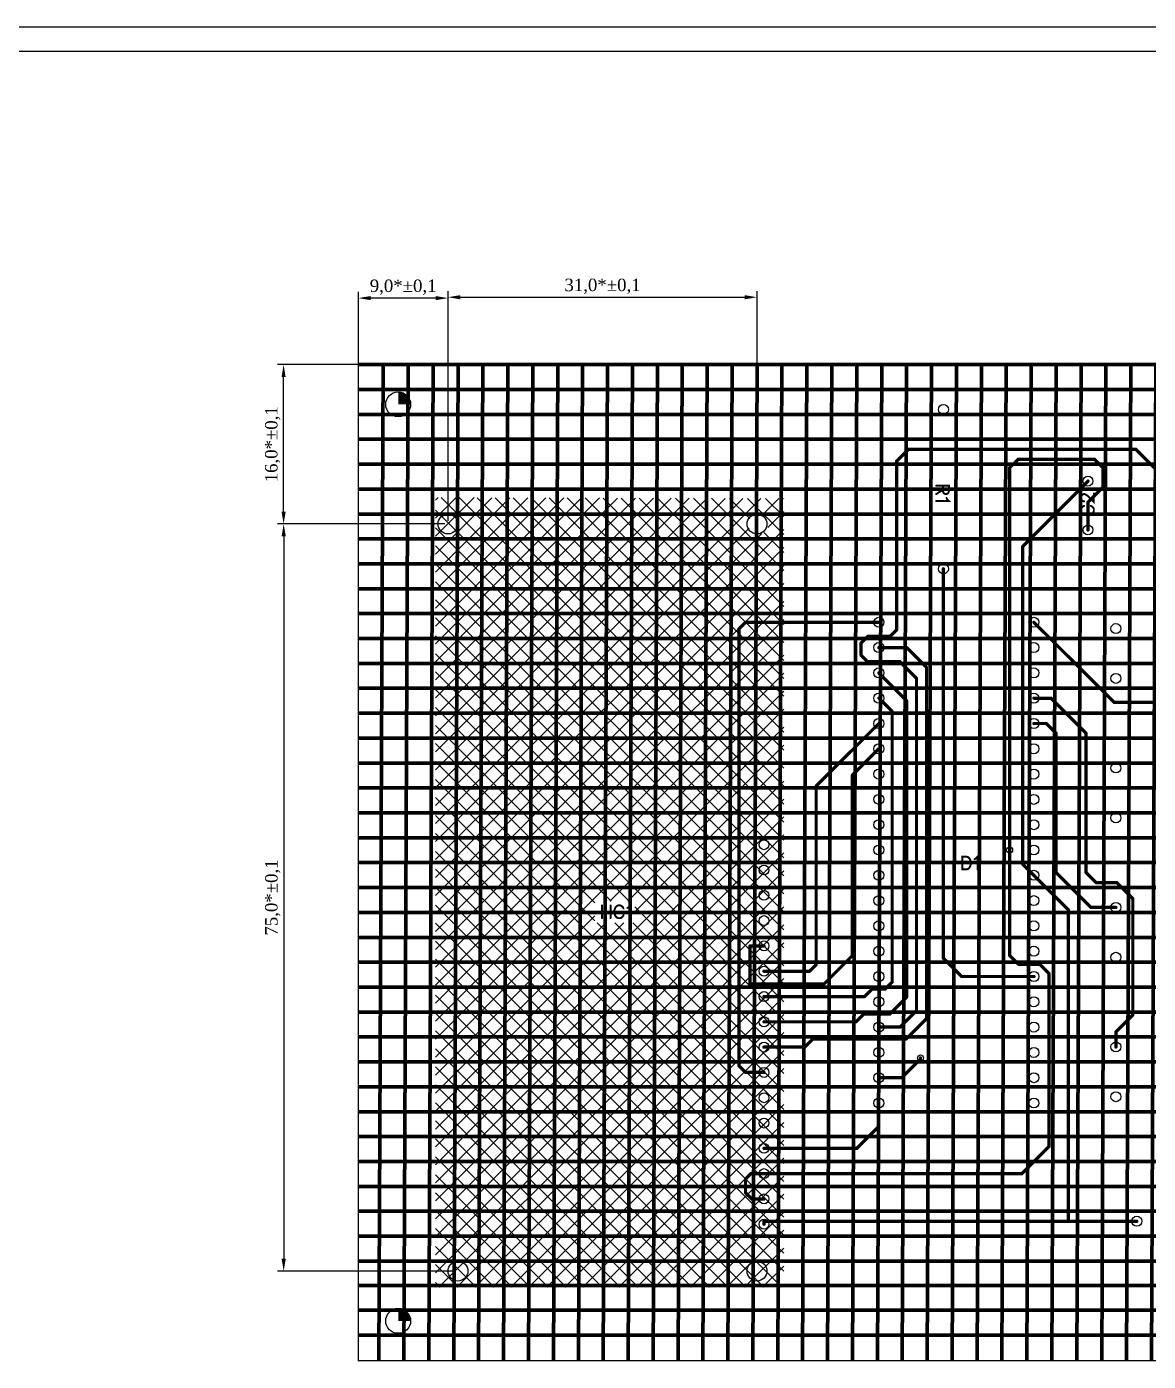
# Model space of a CAD drawing. Header units: millimetres. Extents: x 10 to 851, y 10 to 604.
# Drawn here: x 430.5 to 655.5, y 336 to 604 of the extents above; entities that cross this region are included whole.
import ezdxf

# ---------------------------------------------------------------- set-up
doc = ezdxf.new("R2010")
doc.units = ezdxf.units.MM
doc.header["$LTSCALE"] = 0.025
for name, color, linetype, lineweight in [('0 Size', 7, 'Continuous', 0), ('Сетка', 3, 'Continuous', 0), ('Элементы', 7, 'Continuous', 0)]:
    doc.layers.add(name, color=color, linetype=linetype, lineweight=lineweight)
for name, color, linetype in [('BOTTOM', 10, 'Continuous'), ('DRILL_BOTTOM', 12, 'Continuous'), ('TOP_ASSEMBLY', 2, 'Continuous'), ('TOP_SILK', 3, 'Continuous')]:
    doc.layers.add(name, color=color, linetype=linetype)
doc.styles.get("Standard").update_dxf_attribs({"font": 'times.ttf'})
doc.dimstyles.new('ISO-25', dxfattribs={"dimtxt": 2.5, "dimasz": 2.5, "dimexe": 1.25, "dimexo": 0.625, "dimtad": 1, "dimtxsty": 'Standard', "dimcen": 2.5, "dimadec": 0, "dimazin": 0, "dimtfac": 1, "dimtmove": 0, "dimatfit": 3, "dimfxl": 1, "dimarcsym": 0})

# ---------------------------------------------------------------- blocks, each defined once
blk = doc.blocks.new('*U63')
at = {"layer": 'Сетка', "linetype": 'Continuous', "lineweight": 200}
blk.add_line((-118, 0), (118, 0), dxfattribs=at)
blk = doc.blocks.new('*U64')
at = {"layer": 'Сетка', "color": 0, "linetype": 'ByBlock', "lineweight": -2, "transparency": 16777216}
for p in [(0, 175), (0, 170), (0, 165), (0, 160), (0, 155), (0, 150), (0, 145), (0, 140), (0, 135), (0, 130), (0, 125), (0, 120), (0, 115), (0, 110), (0, 105), (0, 100), (0, 95), (0, 90), (0, 85), (0, 80), (0, 75), (0, 70), (0, 65), (0, 60), (0, 55), (0, 50), (0, 45), (0, 40), (0, 35), (0, 30), (0, 25), (0, 20), (0, 15), (0, 10), (0, 5), (0, 0)]:
    blk.add_blockref('*U63', p, dxfattribs=at)
blk = doc.blocks.new('*U60')
at = {"layer": 'Сетка', "linetype": 'Continuous', "lineweight": 200}
blk.add_line((-0.43, 100), (0.43, -100), dxfattribs=at)
blk = doc.blocks.new('*U62')
at = {"layer": 'Сетка', "color": 0, "linetype": 'ByBlock', "lineweight": -2, "transparency": 16777216}
for p in [(-205, 0), (-200, 0), (-195, 0), (-190, 0), (-185, 0), (-180, 0), (-175, 0), (-170, 0), (-165, 0), (-160, 0), (-155, 0), (-150, 0), (-145, 0), (-140, 0), (-135, 0), (-130, 0), (-125, 0), (-120, 0), (-115, 0), (-110, 0), (-105, 0), (-100, 0), (-95, 0), (-90, 0), (-85, 0), (-80, 0), (-75, 0), (-70, 0), (-65, 0), (-60, 0), (-55, 0), (-50, 0), (-45, 0), (-40, 0), (-35, 0), (-30, 0), (-25, 0), (-20, 0), (-15, 0), (-10, 0), (-5, 0), (0, 0)]:
    blk.add_blockref('*U60', p, dxfattribs=at)
blk = doc.blocks.new('*D76')
at = {"layer": '0 Size', "color": 0, "linetype": 'Continuous', "lineweight": -2, "transparency": 16777216}
for p, q in [((514.4, 504.16), (480.81, 504.16)), ((482.06, 501.66), (482.06, 356.66)), ((516.4, 354.16), (480.81, 354.16))]:
    blk.add_line(p, q, dxfattribs=at)
at = {"layer": '0 Size', "color": 0, "linetype": 'Continuous', "lineweight": 200, "transparency": 16777216}
for points in [[(481.64, 501.66), (482.48, 501.66), (482.06, 504.16)], [(481.64, 356.66), (482.48, 356.66), (482.06, 354.16)]]:
    blk.add_solid(points, dxfattribs=at)
at = {"layer": 'Defpoints', "color": 0, "linetype": 'Continuous', "lineweight": 200, "transparency": 16777216}
for p in [(515.03, 504.16), (482.06, 354.16), (517.03, 354.16)]:
    blk.add_point(p, dxfattribs=at)
at = {"layer": '0 Size', "color": 0, "linetype": 'Continuous', "lineweight": 200, "transparency": 16777216, "insert": (479.88, 429.16), "char_height": 2.5, "attachment_point": 5, "rotation": 90}
blk.add_mtext('75,0*±0,1', dxfattribs=at)
blk = doc.blocks.new('*D77')
at = {"layer": '0 Size', "color": 0, "linetype": 'Continuous', "lineweight": -2, "transparency": 16777216}
for p, q in [((515.03, 504.78), (515.03, 550.93)), ((517.53, 549.68), (574.53, 549.68)), ((577.03, 504.78), (577.03, 550.93))]:
    blk.add_line(p, q, dxfattribs=at)
at = {"layer": '0 Size', "color": 0, "linetype": 'Continuous', "lineweight": 200, "transparency": 16777216}
for points in [[(517.53, 550.1), (517.53, 549.26), (515.03, 549.68)], [(574.53, 550.1), (574.53, 549.26), (577.03, 549.68)]]:
    blk.add_solid(points, dxfattribs=at)
at = {"layer": 'Defpoints', "color": 0, "linetype": 'Continuous', "lineweight": 200, "transparency": 16777216}
for p in [(577.03, 549.68), (515.03, 504.16), (577.03, 504.16)]:
    blk.add_point(p, dxfattribs=at)
at = {"layer": '0 Size', "color": 0, "linetype": 'Continuous', "lineweight": 200, "transparency": 16777216, "insert": (546.03, 551.86), "char_height": 2.5, "attachment_point": 5}
blk.add_mtext('31,0*±0,1', dxfattribs=at)
blk = doc.blocks.new('*D79')
at = {"layer": '0 Size', "color": 0, "linetype": 'Continuous', "lineweight": -2, "transparency": 16777216}
for p, q in [((497.04, 504.78), (497.04, 550.76)), ((512.53, 549.51), (499.54, 549.51)), ((515.03, 504.78), (515.03, 550.76))]:
    blk.add_line(p, q, dxfattribs=at)
at = {"layer": '0 Size', "color": 0, "linetype": 'Continuous', "lineweight": 200, "transparency": 16777216}
for points in [[(499.54, 549.92), (499.54, 549.09), (497.04, 549.51)], [(512.53, 549.92), (512.53, 549.09), (515.03, 549.51)]]:
    blk.add_solid(points, dxfattribs=at)
at = {"layer": 'Defpoints', "color": 0, "linetype": 'Continuous', "lineweight": 200, "transparency": 16777216}
for p in [(497.04, 549.51), (497.04, 504.16), (515.03, 504.16)]:
    blk.add_point(p, dxfattribs=at)
at = {"layer": '0 Size', "color": 0, "linetype": 'Continuous', "lineweight": 200, "transparency": 16777216, "insert": (506.03, 551.69), "char_height": 2.5, "attachment_point": 5}
blk.add_mtext('9,0*±0,1', dxfattribs=at)
blk = doc.blocks.new('*D80')
at = {"layer": '0 Size', "color": 0, "linetype": 'Continuous', "lineweight": -2, "transparency": 16777216}
for p, q in [((514.4, 536.16), (480.79, 536.16)), ((482.04, 506.66), (482.04, 533.66)), ((514.4, 504.16), (480.79, 504.16))]:
    blk.add_line(p, q, dxfattribs=at)
at = {"layer": '0 Size', "color": 0, "linetype": 'Continuous', "lineweight": 200, "transparency": 16777216}
for points in [[(481.63, 533.66), (482.46, 533.66), (482.04, 536.16)], [(481.63, 506.66), (482.46, 506.66), (482.04, 504.16)]]:
    blk.add_solid(points, dxfattribs=at)
at = {"layer": 'Defpoints', "color": 0, "linetype": 'Continuous', "lineweight": 200, "transparency": 16777216}
for p in [(482.04, 536.16), (515.03, 536.16), (515.03, 504.16)]:
    blk.add_point(p, dxfattribs=at)
at = {"layer": '0 Size', "color": 0, "linetype": 'Continuous', "lineweight": 200, "transparency": 16777216, "insert": (479.86, 520.16), "char_height": 2.5, "attachment_point": 5, "rotation": 90}
blk.add_mtext('16,0*±0,1', dxfattribs=at)
blk = doc.blocks.new('*U102')
at = {"layer": 'Элементы'}
h = blk.add_hatch(color=256, dxfattribs=at)
h.dxf.hatch_style = 1
h.paths.add_polyline_path([(0, 2.5), (0, 0), (2.5, 0, 0.414214)])
blk.add_circle((0, 0), 2.5, dxfattribs=at)
blk = doc.blocks.new('*U104')
at = {"layer": 'Элементы', "color": 0, "linetype": 'ByBlock', "lineweight": -2, "transparency": 16777216}
blk.add_blockref('*U102', (0, 0), dxfattribs=at)
blk = doc.blocks.new('*U108')
at = {"layer": 'Элементы'}
h = blk.add_hatch(color=256, dxfattribs=at)
h.dxf.hatch_style = 1
h.paths.add_polyline_path([(0, 2.5), (0, 0), (2.5, 0, 0.414214)])
blk.add_circle((0, 0), 2.5, dxfattribs=at)
blk = doc.blocks.new('*U110')
at = {"layer": 'Элементы', "color": 0, "linetype": 'ByBlock', "lineweight": -2, "transparency": 16777216}
blk.add_blockref('*U108', (0, 0), dxfattribs=at)

msp = doc.modelspace()

# ---------------------------------------------------------------- hatches: boundary and pattern name
at = {"layer": 'Элементы'}
h = msp.add_hatch(dxfattribs=at)
h.set_pattern_fill('ANSI37', color=256, scale=20.403704, angle=270)
h.set_pattern_definition([(315, (531.3785, 412.3553), (1.80345, 1.80345), []), (45, (531.3785, 412.3553), (-1.80345, 1.80345), [])])
h.paths.add_polyline_path([(582.388, 509.273), (512.523, 509.461), (512.523, 350.91), (582.388, 350.91)])
edge = h.paths.add_edge_path(flags=16)
edge.add_arc((577.287, 504.172), 2.04, 180, 540)
h.paths.add_polyline_path([(544.504, 428.452), (544.504, 424.061), (552.49, 424.061), (552.49, 428.452)], flags=16)

# ---------------------------------------------------------------- linework, layer by layer
for p, q in [((10, 604), (851, 604)), ((846, 599), (30, 599))]:
    msp.add_line(p, q)
at = {"layer": 'BOTTOM', "color": 18, "linetype": 'Continuous', "true_color": 0x000000, "const_width": 0.66}
for points in [[(607.422, 519.159), (605.032, 516.769)], [(653.029, 519.159), (607.422, 519.159)], [(627.706, 515.449), (629.416, 517.159)], [(629.416, 517.159), (644.729, 517.159)], [(644.729, 517.159), (646.439, 515.449)], [(661.439, 510.749), (653.029, 519.159)], [(605.032, 516.769), (605.032, 482.899)], [(627.706, 438.699), (627.706, 515.449)], [(646.439, 515.449), (646.439, 511.569)], [(643.429, 512.759), (630.346, 499.676)], [(646.439, 511.569), (643.429, 508.559)], [(643.429, 508.559), (643.429, 502.959)], [(630.346, 499.676), (630.346, 435.858)], [(614.428, 416.96), (614.428, 495.159)], [(574.719, 484.419), (573.398, 483.099)], [(573.398, 483.099), (573.398, 395.359)], [(601.474, 484.419), (574.719, 484.419)], [(605.032, 482.899), (603.712, 481.579)], [(648.647, 468.359), (632.588, 484.418)], [(599.232, 481.579), (597.912, 480.259)], [(597.912, 480.259), (597.912, 477.819)], [(603.712, 481.579), (599.232, 481.579)], [(607.038, 479.339), (601.473, 479.339)], [(611.029, 475.348), (607.038, 479.339)], [(597.912, 477.819), (599.232, 476.499)], [(599.232, 476.499), (605.718, 476.499)], [(601.473, 474.259), (607.029, 468.703)], [(605.718, 476.499), (609.029, 473.188)], [(611.029, 404.83), (611.029, 475.348)], [(609.029, 473.188), (609.029, 406.45)], [(601.473, 469.179), (604.139, 466.514)], [(607.029, 468.703), (607.029, 409.129)], [(632.587, 469.178), (636.01, 469.178)], [(636.01, 469.178), (643.029, 462.159)], [(604.139, 466.514), (604.139, 412.159)], [(685.229, 468.359), (648.647, 468.359)], [(588.891, 451.517), (601.473, 464.099)], [(632.587, 464.098), (635.09, 464.098)], [(635.09, 464.098), (637.029, 462.159)], [(637.029, 462.159), (637.029, 434.159)], [(643.029, 462.159), (643.029, 434.159)], [(596.172, 453.719), (601.473, 459.019)], [(596.172, 417.502), (596.172, 453.719)], [(588.891, 415.679), (588.891, 451.517)], [(627.706, 417.559), (627.706, 438.699)], [(630.346, 435.858), (632.586, 433.618)], [(637.029, 434.159), (644.029, 427.159)], [(643.029, 434.159), (645.029, 432.159)], [(632.586, 433.618), (639.472, 426.732)], [(645.029, 432.159), (649.229, 432.159)], [(649.229, 432.159), (652.429, 428.959)], [(652.429, 428.959), (652.429, 405.559)], [(639.472, 426.732), (639.472, 364.159)], [(644.029, 427.159), (649.029, 427.159)], [(578.428, 419.439), (575.629, 419.439)], [(575.629, 419.439), (575.629, 411.769)], [(587.571, 414.359), (588.891, 415.679)], [(590.44, 411.769), (596.172, 417.502)], [(618.09, 413.298), (614.428, 416.96)], [(629.506, 415.759), (627.706, 417.559)], [(633.729, 415.759), (629.506, 415.759)], [(635.629, 413.859), (633.729, 415.759)], [(578.428, 414.359), (587.571, 414.359)], [(632.586, 413.298), (618.09, 413.298)], [(635.629, 379.159), (635.629, 413.859)], [(575.629, 411.769), (590.44, 411.769)], [(600.122, 410.759), (598.643, 409.279)], [(602.739, 410.759), (600.122, 410.759)], [(604.139, 412.159), (602.739, 410.759)], [(598.643, 409.279), (578.429, 409.279)], [(607.029, 409.129), (603.659, 405.759)], [(598.429, 405.759), (596.87, 404.199)], [(603.659, 405.759), (598.429, 405.759)], [(609.029, 406.45), (605.718, 403.139)], [(606.958, 400.759), (611.029, 404.83)], [(652.429, 405.559), (649.029, 402.159)], [(596.87, 404.199), (578.429, 404.199)], [(605.718, 403.139), (601.471, 403.139)], [(649.029, 402.159), (649.029, 399.159)], [(578.429, 399.119), (586.59, 399.119)], [(586.59, 399.119), (588.229, 400.759)], [(588.229, 400.759), (606.958, 400.759)], [(609.829, 396.759), (606.05, 392.979)], [(609.829, 396.959), (609.829, 396.759)], [(573.398, 395.359), (574.718, 394.039)], [(574.718, 394.039), (578.429, 394.039)], [(606.05, 392.979), (601.471, 392.979)], [(601.471, 387.899), (601.471, 383.2)], [(601.471, 383.2), (597.07, 378.799)], [(597.07, 378.799), (578.429, 378.799)], [(630.19, 373.719), (635.629, 379.159)], [(574.718, 372.648), (575.79, 373.719)], [(574.718, 369.87), (574.718, 372.648)], [(575.79, 373.719), (578.429, 373.719)], [(578.429, 373.719), (630.19, 373.719)], [(575.949, 368.639), (574.718, 369.87)], [(578.429, 368.639), (575.949, 368.639)], [(639.472, 364.159), (578.429, 364.159)], [(578.429, 364.159), (578.429, 363.559)], [(639.472, 364.159), (653.229, 364.159)]]:
    msp.add_lwpolyline(points, dxfattribs=at)
at = {"layer": 'BOTTOM', "color": 18, "linetype": 'Continuous', "true_color": 0x000000, "const_width": 0.33}
for points in [[(607.587, 519.159, -1), (607.257, 519.159, -1), (607.587, 519.159, -1)], [(607.587, 519.159, -1), (607.257, 519.159, -1), (607.587, 519.159, -1)], [(629.581, 517.159, -1), (629.251, 517.159, -1), (629.581, 517.159, -1)], [(629.581, 517.159, -1), (629.251, 517.159, -1), (629.581, 517.159, -1)], [(644.894, 517.159, -1), (644.564, 517.159, -1), (644.894, 517.159, -1)], [(644.894, 517.159, -1), (644.564, 517.159, -1), (644.894, 517.159, -1)], [(653.194, 519.159, -1), (652.864, 519.159, -1), (653.194, 519.159, -1)], [(653.194, 519.159, -1), (652.864, 519.159, -1), (653.194, 519.159, -1)], [(605.197, 516.769, -1), (604.867, 516.769, -1), (605.197, 516.769, -1)], [(605.197, 516.769, -1), (604.867, 516.769, -1), (605.197, 516.769, -1)], [(627.871, 515.449, -1), (627.541, 515.449, -1), (627.871, 515.449, -1)], [(627.871, 515.449, -1), (627.541, 515.449, -1), (627.871, 515.449, -1)], [(646.604, 515.449, -1), (646.274, 515.449, -1), (646.604, 515.449, -1)], [(646.604, 515.449, -1), (646.274, 515.449, -1), (646.604, 515.449, -1)], [(643.594, 512.759, -1), (643.264, 512.759, -1), (643.594, 512.759, -1)], [(646.604, 511.569, -1), (646.274, 511.569, -1), (646.604, 511.569, -1)], [(646.604, 511.569, -1), (646.274, 511.569, -1), (646.604, 511.569, -1)], [(643.594, 508.559, -1), (643.264, 508.559, -1), (643.594, 508.559, -1)], [(643.594, 508.559, -1), (643.264, 508.559, -1), (643.594, 508.559, -1)], [(643.594, 502.959, -1), (643.264, 502.959, -1), (643.594, 502.959, -1)], [(630.511, 499.676, -1), (630.181, 499.676, -1), (630.511, 499.676, -1)], [(630.511, 499.676, -1), (630.181, 499.676, -1), (630.511, 499.676, -1)], [(614.593, 495.159, -1), (614.263, 495.159, -1), (614.593, 495.159, -1)], [(573.563, 483.099, -1), (573.233, 483.099, -1), (573.563, 483.099, -1)], [(573.563, 483.099, -1), (573.233, 483.099, -1), (573.563, 483.099, -1)], [(574.884, 484.419, -1), (574.554, 484.419, -1), (574.884, 484.419, -1)], [(574.884, 484.419, -1), (574.554, 484.419, -1), (574.884, 484.419, -1)], [(601.639, 484.419, -1), (601.309, 484.419, -1), (601.639, 484.419, -1)], [(605.197, 482.899, -1), (604.867, 482.899, -1), (605.197, 482.899, -1)], [(605.197, 482.899, -1), (604.867, 482.899, -1), (605.197, 482.899, -1)], [(632.753, 484.418, -1), (632.423, 484.418, -1), (632.753, 484.418, -1)], [(598.077, 480.259, -1), (597.747, 480.259, -1), (598.077, 480.259, -1)], [(598.077, 480.259, -1), (597.747, 480.259, -1), (598.077, 480.259, -1)], [(599.397, 481.579, -1), (599.067, 481.579, -1), (599.397, 481.579, -1)], [(599.397, 481.579, -1), (599.067, 481.579, -1), (599.397, 481.579, -1)], [(601.638, 479.339, -1), (601.308, 479.339, -1), (601.638, 479.339, -1)], [(603.877, 481.579, -1), (603.547, 481.579, -1), (603.877, 481.579, -1)], [(603.877, 481.579, -1), (603.547, 481.579, -1), (603.877, 481.579, -1)], [(607.203, 479.339, -1), (606.873, 479.339, -1), (607.203, 479.339, -1)], [(607.203, 479.339, -1), (606.873, 479.339, -1), (607.203, 479.339, -1)], [(598.077, 477.819, -1), (597.747, 477.819, -1), (598.077, 477.819, -1)], [(598.077, 477.819, -1), (597.747, 477.819, -1), (598.077, 477.819, -1)], [(599.397, 476.499, -1), (599.067, 476.499, -1), (599.397, 476.499, -1)], [(599.397, 476.499, -1), (599.067, 476.499, -1), (599.397, 476.499, -1)], [(601.638, 474.259, -1), (601.308, 474.259, -1), (601.638, 474.259, -1)], [(605.883, 476.499, -1), (605.553, 476.499, -1), (605.883, 476.499, -1)], [(605.883, 476.499, -1), (605.553, 476.499, -1), (605.883, 476.499, -1)], [(611.194, 475.348, -1), (610.864, 475.348, -1), (611.194, 475.348, -1)], [(611.194, 475.348, -1), (610.864, 475.348, -1), (611.194, 475.348, -1)], [(609.194, 473.188, -1), (608.864, 473.188, -1), (609.194, 473.188, -1)], [(609.194, 473.188, -1), (608.864, 473.188, -1), (609.194, 473.188, -1)], [(601.638, 469.179, -1), (601.308, 469.179, -1), (601.638, 469.179, -1)], [(607.194, 468.703, -1), (606.864, 468.703, -1), (607.194, 468.703, -1)], [(607.194, 468.703, -1), (606.864, 468.703, -1), (607.194, 468.703, -1)], [(632.752, 469.178, -1), (632.422, 469.178, -1), (632.752, 469.178, -1)], [(636.175, 469.178, -1), (635.845, 469.178, -1), (636.175, 469.178, -1)], [(636.175, 469.178, -1), (635.845, 469.178, -1), (636.175, 469.178, -1)], [(604.304, 466.514, -1), (603.974, 466.514, -1), (604.304, 466.514, -1)], [(604.304, 466.514, -1), (603.974, 466.514, -1), (604.304, 466.514, -1)], [(648.812, 468.359, -1), (648.482, 468.359, -1), (648.812, 468.359, -1)], [(648.812, 468.359, -1), (648.482, 468.359, -1), (648.812, 468.359, -1)], [(601.638, 464.099, -1), (601.308, 464.099, -1), (601.638, 464.099, -1)], [(632.752, 464.098, -1), (632.422, 464.098, -1), (632.752, 464.098, -1)], [(635.255, 464.098, -1), (634.925, 464.098, -1), (635.255, 464.098, -1)], [(635.255, 464.098, -1), (634.925, 464.098, -1), (635.255, 464.098, -1)], [(637.194, 462.159, -1), (636.864, 462.159, -1), (637.194, 462.159, -1)], [(637.194, 462.159, -1), (636.864, 462.159, -1), (637.194, 462.159, -1)], [(643.194, 462.159, -1), (642.864, 462.159, -1), (643.194, 462.159, -1)], [(643.194, 462.159, -1), (642.864, 462.159, -1), (643.194, 462.159, -1)], [(601.638, 459.019, -1), (601.308, 459.019, -1), (601.638, 459.019, -1)], [(596.337, 453.719, -1), (596.007, 453.719, -1), (596.337, 453.719, -1)], [(596.337, 453.719, -1), (596.007, 453.719, -1), (596.337, 453.719, -1)], [(589.056, 451.517, -1), (588.726, 451.517, -1), (589.056, 451.517, -1)], [(589.056, 451.517, -1), (588.726, 451.517, -1), (589.056, 451.517, -1)], [(627.871, 438.699, -1), (627.541, 438.699, -1), (627.871, 438.699, -1)], [(627.871, 438.699, -1), (627.541, 438.699, -1), (627.871, 438.699, -1)], [(630.511, 435.858, -1), (630.181, 435.858, -1), (630.511, 435.858, -1)], [(630.511, 435.858, -1), (630.181, 435.858, -1), (630.511, 435.858, -1)], [(637.194, 434.159, -1), (636.864, 434.159, -1), (637.194, 434.159, -1)], [(637.194, 434.159, -1), (636.864, 434.159, -1), (637.194, 434.159, -1)], [(643.194, 434.159, -1), (642.864, 434.159, -1), (643.194, 434.159, -1)], [(643.194, 434.159, -1), (642.864, 434.159, -1), (643.194, 434.159, -1)], [(632.751, 433.618, -1), (632.421, 433.618, -1), (632.751, 433.618, -1)], [(632.751, 433.618, -1), (632.421, 433.618, -1), (632.751, 433.618, -1)], [(645.194, 432.159, -1), (644.864, 432.159, -1), (645.194, 432.159, -1)], [(645.194, 432.159, -1), (644.864, 432.159, -1), (645.194, 432.159, -1)], [(649.394, 432.159, -1), (649.064, 432.159, -1), (649.394, 432.159, -1)], [(649.394, 432.159, -1), (649.064, 432.159, -1), (649.394, 432.159, -1)], [(652.594, 428.959, -1), (652.264, 428.959, -1), (652.594, 428.959, -1)], [(652.594, 428.959, -1), (652.264, 428.959, -1), (652.594, 428.959, -1)], [(639.637, 426.732, -1), (639.307, 426.732, -1), (639.637, 426.732, -1)], [(639.637, 426.732, -1), (639.307, 426.732, -1), (639.637, 426.732, -1)], [(644.194, 427.159, -1), (643.864, 427.159, -1), (644.194, 427.159, -1)], [(644.194, 427.159, -1), (643.864, 427.159, -1), (644.194, 427.159, -1)], [(649.194, 427.159, -1), (648.864, 427.159, -1), (649.194, 427.159, -1)], [(575.794, 419.439, -1), (575.464, 419.439, -1), (575.794, 419.439, -1)], [(575.794, 419.439, -1), (575.464, 419.439, -1), (575.794, 419.439, -1)], [(578.593, 419.439, -1), (578.263, 419.439, -1), (578.593, 419.439, -1)], [(589.056, 415.679, -1), (588.726, 415.679, -1), (589.056, 415.679, -1)], [(589.056, 415.679, -1), (588.726, 415.679, -1), (589.056, 415.679, -1)], [(596.337, 417.502, -1), (596.007, 417.502, -1), (596.337, 417.502, -1)], [(596.337, 417.502, -1), (596.007, 417.502, -1), (596.337, 417.502, -1)], [(614.593, 416.96, -1), (614.263, 416.96, -1), (614.593, 416.96, -1)], [(614.593, 416.96, -1), (614.263, 416.96, -1), (614.593, 416.96, -1)], [(627.871, 417.559, -1), (627.541, 417.559, -1), (627.871, 417.559, -1)], [(627.871, 417.559, -1), (627.541, 417.559, -1), (627.871, 417.559, -1)], [(629.671, 415.759, -1), (629.341, 415.759, -1), (629.671, 415.759, -1)], [(629.671, 415.759, -1), (629.341, 415.759, -1), (629.671, 415.759, -1)], [(633.894, 415.759, -1), (633.564, 415.759, -1), (633.894, 415.759, -1)], [(633.894, 415.759, -1), (633.564, 415.759, -1), (633.894, 415.759, -1)], [(578.593, 414.359, -1), (578.263, 414.359, -1), (578.593, 414.359, -1)], [(587.736, 414.359, -1), (587.406, 414.359, -1), (587.736, 414.359, -1)], [(587.736, 414.359, -1), (587.406, 414.359, -1), (587.736, 414.359, -1)], [(618.255, 413.298, -1), (617.925, 413.298, -1), (618.255, 413.298, -1)], [(618.255, 413.298, -1), (617.925, 413.298, -1), (618.255, 413.298, -1)], [(632.751, 413.298, -1), (632.421, 413.298, -1), (632.751, 413.298, -1)], [(635.794, 413.859, -1), (635.464, 413.859, -1), (635.794, 413.859, -1)], [(635.794, 413.859, -1), (635.464, 413.859, -1), (635.794, 413.859, -1)], [(575.794, 411.769, -1), (575.464, 411.769, -1), (575.794, 411.769, -1)], [(575.794, 411.769, -1), (575.464, 411.769, -1), (575.794, 411.769, -1)], [(590.605, 411.769, -1), (590.275, 411.769, -1), (590.605, 411.769, -1)], [(590.605, 411.769, -1), (590.275, 411.769, -1), (590.605, 411.769, -1)], [(600.287, 410.759, -1), (599.957, 410.759, -1), (600.287, 410.759, -1)], [(600.287, 410.759, -1), (599.957, 410.759, -1), (600.287, 410.759, -1)], [(602.904, 410.759, -1), (602.574, 410.759, -1), (602.904, 410.759, -1)], [(602.904, 410.759, -1), (602.574, 410.759, -1), (602.904, 410.759, -1)], [(604.304, 412.159, -1), (603.974, 412.159, -1), (604.304, 412.159, -1)], [(604.304, 412.159, -1), (603.974, 412.159, -1), (604.304, 412.159, -1)], [(578.594, 409.279, -1), (578.264, 409.279, -1), (578.594, 409.279, -1)], [(598.808, 409.279, -1), (598.478, 409.279, -1), (598.808, 409.279, -1)], [(598.808, 409.279, -1), (598.478, 409.279, -1), (598.808, 409.279, -1)], [(607.194, 409.129, -1), (606.864, 409.129, -1), (607.194, 409.129, -1)], [(607.194, 409.129, -1), (606.864, 409.129, -1), (607.194, 409.129, -1)], [(598.594, 405.759, -1), (598.264, 405.759, -1), (598.594, 405.759, -1)], [(598.594, 405.759, -1), (598.264, 405.759, -1), (598.594, 405.759, -1)], [(603.824, 405.759, -1), (603.494, 405.759, -1), (603.824, 405.759, -1)], [(603.824, 405.759, -1), (603.494, 405.759, -1), (603.824, 405.759, -1)], [(609.194, 406.45, -1), (608.864, 406.45, -1), (609.194, 406.45, -1)], [(609.194, 406.45, -1), (608.864, 406.45, -1), (609.194, 406.45, -1)], [(611.194, 404.83, -1), (610.864, 404.83, -1), (611.194, 404.83, -1)], [(611.194, 404.83, -1), (610.864, 404.83, -1), (611.194, 404.83, -1)], [(652.594, 405.559, -1), (652.264, 405.559, -1), (652.594, 405.559, -1)], [(652.594, 405.559, -1), (652.264, 405.559, -1), (652.594, 405.559, -1)], [(578.594, 404.199, -1), (578.264, 404.199, -1), (578.594, 404.199, -1)], [(597.035, 404.199, -1), (596.705, 404.199, -1), (597.035, 404.199, -1)], [(597.035, 404.199, -1), (596.705, 404.199, -1), (597.035, 404.199, -1)], [(601.636, 403.139, -1), (601.306, 403.139, -1), (601.636, 403.139, -1)], [(605.883, 403.139, -1), (605.553, 403.139, -1), (605.883, 403.139, -1)], [(605.883, 403.139, -1), (605.553, 403.139, -1), (605.883, 403.139, -1)], [(649.194, 402.159, -1), (648.864, 402.159, -1), (649.194, 402.159, -1)], [(649.194, 402.159, -1), (648.864, 402.159, -1), (649.194, 402.159, -1)], [(578.594, 399.119, -1), (578.264, 399.119, -1), (578.594, 399.119, -1)], [(586.755, 399.119, -1), (586.425, 399.119, -1), (586.755, 399.119, -1)], [(586.755, 399.119, -1), (586.425, 399.119, -1), (586.755, 399.119, -1)], [(588.394, 400.759, -1), (588.064, 400.759, -1), (588.394, 400.759, -1)], [(588.394, 400.759, -1), (588.064, 400.759, -1), (588.394, 400.759, -1)], [(607.123, 400.759, -1), (606.793, 400.759, -1), (607.123, 400.759, -1)], [(607.123, 400.759, -1), (606.793, 400.759, -1), (607.123, 400.759, -1)], [(649.194, 399.159, -1), (648.864, 399.159, -1), (649.194, 399.159, -1)], [(609.994, 396.959, -1), (609.664, 396.959, -1), (609.994, 396.959, -1)], [(609.994, 396.759, -1), (609.664, 396.759, -1), (609.994, 396.759, -1)], [(609.994, 396.759, -1), (609.664, 396.759, -1), (609.994, 396.759, -1)], [(573.563, 395.359, -1), (573.233, 395.359, -1), (573.563, 395.359, -1)], [(573.563, 395.359, -1), (573.233, 395.359, -1), (573.563, 395.359, -1)], [(574.883, 394.039, -1), (574.553, 394.039, -1), (574.883, 394.039, -1)], [(574.883, 394.039, -1), (574.553, 394.039, -1), (574.883, 394.039, -1)], [(578.594, 394.039, -1), (578.264, 394.039, -1), (578.594, 394.039, -1)], [(601.636, 392.979, -1), (601.306, 392.979, -1), (601.636, 392.979, -1)], [(606.215, 392.979, -1), (605.885, 392.979, -1), (606.215, 392.979, -1)], [(606.215, 392.979, -1), (605.885, 392.979, -1), (606.215, 392.979, -1)], [(601.636, 387.899, -1), (601.306, 387.899, -1), (601.636, 387.899, -1)], [(601.636, 383.2, -1), (601.306, 383.2, -1), (601.636, 383.2, -1)], [(601.636, 383.2, -1), (601.306, 383.2, -1), (601.636, 383.2, -1)], [(578.594, 378.799, -1), (578.264, 378.799, -1), (578.594, 378.799, -1)], [(597.235, 378.799, -1), (596.905, 378.799, -1), (597.235, 378.799, -1)], [(597.235, 378.799, -1), (596.905, 378.799, -1), (597.235, 378.799, -1)], [(635.794, 379.159, -1), (635.464, 379.159, -1), (635.794, 379.159, -1)], [(635.794, 379.159, -1), (635.464, 379.159, -1), (635.794, 379.159, -1)], [(574.883, 372.648, -1), (574.553, 372.648, -1), (574.883, 372.648, -1)], [(574.883, 372.648, -1), (574.553, 372.648, -1), (574.883, 372.648, -1)], [(575.955, 373.719, -1), (575.625, 373.719, -1), (575.955, 373.719, -1)], [(575.955, 373.719, -1), (575.625, 373.719, -1), (575.955, 373.719, -1)], [(578.594, 373.719, -1), (578.264, 373.719, -1), (578.594, 373.719, -1)], [(578.594, 373.719, -1), (578.264, 373.719, -1), (578.594, 373.719, -1)], [(630.355, 373.719, -1), (630.025, 373.719, -1), (630.355, 373.719, -1)], [(630.355, 373.719, -1), (630.025, 373.719, -1), (630.355, 373.719, -1)], [(574.883, 369.87, -1), (574.553, 369.87, -1), (574.883, 369.87, -1)], [(574.883, 369.87, -1), (574.553, 369.87, -1), (574.883, 369.87, -1)], [(576.114, 368.639, -1), (575.784, 368.639, -1), (576.114, 368.639, -1)], [(576.114, 368.639, -1), (575.784, 368.639, -1), (576.114, 368.639, -1)], [(578.594, 368.639, -1), (578.264, 368.639, -1), (578.594, 368.639, -1)], [(578.594, 364.159, -1), (578.264, 364.159, -1), (578.594, 364.159, -1)], [(578.594, 364.159, -1), (578.264, 364.159, -1), (578.594, 364.159, -1)], [(639.637, 364.159, -1), (639.307, 364.159, -1), (639.637, 364.159, -1)], [(639.637, 364.159, -1), (639.307, 364.159, -1), (639.637, 364.159, -1)], [(639.637, 364.159, -1), (639.307, 364.159, -1), (639.637, 364.159, -1)], [(653.394, 364.159, -1), (653.064, 364.159, -1), (653.394, 364.159, -1)], [(578.594, 363.559, -1), (578.264, 363.559, -1), (578.594, 363.559, -1)]]:
    msp.add_lwpolyline(points, format="xyb", dxfattribs=at)
at = {"layer": 'DRILL_BOTTOM', "color": 18, "true_color": 0x000000}
for centre, radius in [((505.029, 528.159), 2.5), ((614.43, 527.159), 1), ((643.429, 512.759), 1), ((515.028, 504.159), 2), ((577.028, 504.159), 2), ((643.429, 502.959), 1), ((614.428, 495.159), 1), ((601.474, 484.419), 1), ((632.588, 484.418), 1), ((649.029, 483.159), 1), ((601.473, 479.339), 1), ((632.587, 479.338), 1), ((601.473, 474.259), 1), ((632.587, 474.258), 1), ((649.029, 473.159), 1), ((601.473, 469.179), 1), ((632.587, 469.178), 1), ((601.473, 464.099), 1), ((632.587, 464.098), 1), ((601.473, 459.019), 1), ((632.587, 459.018), 1), ((649.029, 455.159), 1), ((601.473, 453.939), 1), ((632.587, 453.938), 1), ((601.473, 448.859), 1), ((632.587, 448.858), 1), ((649.029, 445.159), 1), ((601.472, 443.779), 1), ((632.586, 443.778), 1), ((578.428, 439.759), 1), ((601.472, 438.699), 1), ((632.586, 438.698), 1), ((627.706, 438.699), 0.6), ((578.428, 434.679), 1), ((601.472, 433.619), 1), ((632.586, 433.618), 1), ((578.428, 429.599), 1), ((601.472, 428.539), 1), ((632.586, 428.538), 1), ((649.029, 427.159), 1), ((578.428, 424.519), 1), ((601.472, 423.459), 1), ((632.586, 423.458), 1), ((578.428, 419.439), 1), ((601.472, 418.379), 1), ((632.586, 418.378), 1), ((649.029, 417.159), 1), ((578.429, 414.359), 1), ((601.472, 413.299), 1), ((632.586, 413.298), 1), ((578.429, 409.279), 1), ((601.471, 408.219), 1), ((632.585, 408.218), 1), ((578.429, 404.199), 1), ((601.471, 403.139), 1), ((632.585, 403.138), 1), ((578.429, 399.119), 1), ((649.029, 399.159), 1), ((601.471, 398.059), 1), ((609.829, 396.959), 0.6), ((632.585, 398.058), 1), ((578.429, 394.039), 1), ((601.471, 392.979), 1), ((632.585, 392.978), 1), ((578.429, 388.959), 1), ((601.471, 387.899), 1), ((632.585, 387.898), 1), ((649.029, 389.159), 1), ((578.429, 383.879), 1), ((578.429, 378.799), 1), ((578.429, 373.719), 1), ((578.429, 368.639), 1), ((578.429, 363.559), 1), ((653.229, 364.159), 1), ((517.029, 354.159), 2), ((577.029, 354.159), 2), ((505.029, 344.159), 2.5)]:
    msp.add_circle(centre, radius, dxfattribs=at)
at = {"layer": 'TOP_ASSEMBLY', "color": 18, "linetype": 'Continuous', "true_color": 0x000000, "const_width": 0.24}
msp.add_lwpolyline([(497.042, 336.159), (497.042, 536.159), (733.042, 536.159), (733.042, 358.159), (711.042, 336.159), (497.042, 336.159)], dxfattribs=at)
at = {"layer": 'TOP_SILK', "color": 18, "linetype": 'Continuous', "true_color": 0x000000, "const_width": 0.392}
for points in [[(614.318, 511.861), (614.318, 510.769), (614.442, 510.404), (614.562, 510.28), (614.804, 510.16), (615.048, 510.16), (615.29, 510.28), (615.413, 510.404), (615.534, 510.769), (615.534, 511.861), (612.982, 511.861)], [(614.318, 511.01), (612.982, 510.16)], [(615.045, 509.375), (615.169, 509.131), (615.531, 508.766), (612.982, 508.766)], [(642.664, 508.704), (642.543, 508.704), (642.299, 508.825), (642.178, 508.946), (642.058, 509.19), (642.058, 509.676), (642.178, 509.917), (642.299, 510.038), (642.543, 510.161), (642.785, 510.161), (643.029, 510.038), (643.391, 509.796), (644.607, 508.581), (644.607, 510.282)], [(642.661, 507.796), (642.42, 507.676), (642.176, 507.431), (642.055, 507.19), (642.055, 506.704), (642.176, 506.46), (642.42, 506.218), (642.661, 506.095), (643.026, 505.974), (643.636, 505.974), (643.998, 506.095), (644.242, 506.218), (644.484, 506.46), (644.607, 506.704), (644.607, 507.19), (644.484, 507.431), (644.242, 507.676), (643.998, 507.796)], [(618.201, 437.356), (618.202, 434.804), (619.052, 434.804), (619.417, 434.927), (619.662, 435.169), (619.782, 435.413), (619.903, 435.775), (619.903, 436.384), (619.782, 436.749), (619.661, 436.991), (619.417, 437.235), (619.052, 437.356), (618.201, 437.356)], [(620.687, 436.867), (620.932, 436.991), (621.297, 437.353), (621.297, 434.804)], [(545.934, 427.567), (545.934, 425.015)], [(545.934, 426.351), (547.635, 426.351)], [(547.635, 427.567), (547.635, 425.015)], [(550.242, 426.96), (550.121, 427.202), (549.877, 427.446), (549.635, 427.567), (549.149, 427.567), (548.905, 427.446), (548.664, 427.202), (548.54, 426.96), (548.419, 426.595), (548.419, 425.986), (548.54, 425.624), (548.664, 425.38), (548.905, 425.138), (549.149, 425.015), (549.635, 425.015), (549.877, 425.138), (550.121, 425.38), (550.242, 425.624), (550.242, 425.986), (549.635, 425.986)], [(551.026, 427.078), (551.27, 427.202), (551.635, 427.564), (551.635, 425.015)]]:
    msp.add_lwpolyline(points, dxfattribs=at)
at = {"layer": 'TOP_SILK', "color": 18, "linetype": 'Continuous', "true_color": 0x000000, "const_width": 0.196}
for points in [[(612.884, 511.861, 1), (613.08, 511.861, 1), (612.884, 511.861, 1)], [(614.22, 511.861, 1), (614.416, 511.861, 1), (614.22, 511.861, 1)], [(612.884, 510.16, 1), (613.08, 510.16, 1), (612.884, 510.16, 1)], [(614.22, 511.01, 1), (614.416, 511.01, 1), (614.22, 511.01, 1)], [(614.947, 509.375, 1), (615.143, 509.375, 1), (614.947, 509.375, 1)], [(644.509, 510.282, 1), (644.705, 510.282, 1), (644.509, 510.282, 1)], [(612.884, 508.766, 1), (613.08, 508.766, 1), (612.884, 508.766, 1)], [(642.563, 507.796, 1), (642.759, 507.796, 1), (642.563, 507.796, 1)], [(642.566, 508.704, 1), (642.762, 508.704, 1), (642.566, 508.704, 1)], [(643.9, 507.796, 1), (644.096, 507.796, 1), (643.9, 507.796, 1)], [(618.201, 437.258, 1), (618.201, 437.454, 1), (618.201, 437.258, 1)], [(620.687, 436.769, 1), (620.687, 436.965, 1), (620.687, 436.769, 1)], [(621.297, 434.706, 1), (621.297, 434.902, 1), (621.297, 434.706, 1)], [(545.934, 427.665, 1), (545.934, 427.469, 1), (545.934, 427.665, 1)], [(545.934, 426.449, 1), (545.934, 426.253, 1), (545.934, 426.449, 1)], [(547.635, 427.665, 1), (547.635, 427.469, 1), (547.635, 427.665, 1)], [(547.635, 426.449, 1), (547.635, 426.253, 1), (547.635, 426.449, 1)], [(549.635, 426.084, 1), (549.635, 425.888, 1), (549.635, 426.084, 1)], [(550.242, 427.058, 1), (550.242, 426.862, 1), (550.242, 427.058, 1)], [(551.026, 427.176, 1), (551.026, 426.98, 1), (551.026, 427.176, 1)], [(545.934, 425.113, 1), (545.934, 424.917, 1), (545.934, 425.113, 1)], [(547.635, 425.113, 1), (547.635, 424.917, 1), (547.635, 425.113, 1)], [(551.635, 425.113, 1), (551.635, 424.916, 1), (551.635, 425.113, 1)]]:
    msp.add_lwpolyline(points, format="xyb", dxfattribs=at)
at = {"layer": 'Сетка', "linetype": 'Continuous', "lineweight": 200}
for p, q in [((497.042, 536.159), (502.042, 536.159)), ((497.042, 356.159), (731.042, 356.159)), ((726.174, 351.291), (497.042, 351.291)), ((721.174, 346.291), (497.042, 346.291)), ((716.174, 341.291), (497.042, 341.291))]:
    msp.add_line(p, q, dxfattribs=at)

# ---------------------------------------------------------------- block references
at = {"layer": 'Сетка', "linetype": 'Continuous', "lineweight": 200, "extrusion": (0, 0, -1), "zscale": -1}
for name, p in [('*U64', (-615.042, 361.159)), ('*U62', (-501.608, 436.16))]:
    msp.add_blockref(name, p, dxfattribs=at)
at = {"layer": 'Элементы'}
for name, p in [('*U104', (505.029, 528.159)), ('*U110', (505.029, 344.159))]:
    msp.add_blockref(name, p, dxfattribs=at)

# ---------------------------------------------------------------- dimensions: what is measured, and where the dimension line sits
at = {"layer": '0 Size', "linetype": 'Continuous', "lineweight": 200}
for base, p2, text, picture, middle in [((497.042, 549.505), (497.042, 504.159), '9,0*±0,1', '*D79', (506.035, 551.688)), ((577.028, 549.679), (577.028, 504.159), '31,0*±0,1', '*D77', (546.028, 551.861))]:
    dim = msp.add_linear_dim(base=base, p1=(515.028, 504.159), p2=p2, text=text, dimstyle='ISO-25', dxfattribs=at)
    dim.commit()
    dim.dimension.update_dxf_attribs({"geometry": picture, "text_midpoint": middle})
dim = msp.add_linear_dim(base=(482.042, 536.159), p1=(515.028, 504.159), p2=(515.028, 536.159), angle=90, text='16,0*±0,1', dimstyle='ISO-25', dxfattribs=at)
dim.commit()
dim.dimension.update_dxf_attribs({"geometry": '*D80', "text_midpoint": (479.86, 520.159)})
dim = msp.add_linear_dim(base=(482.061, 354.159), p1=(515.028, 504.159), p2=(517.029, 354.159), angle=90, text='75,0*±0,1', dimstyle='ISO-25', dxfattribs=at)
dim.commit()
dim.dimension.update_dxf_attribs({"geometry": '*D76', "text_midpoint": (482.061, 429.159), "dimtype": 160})

doc.saveas('drawing.dxf')
